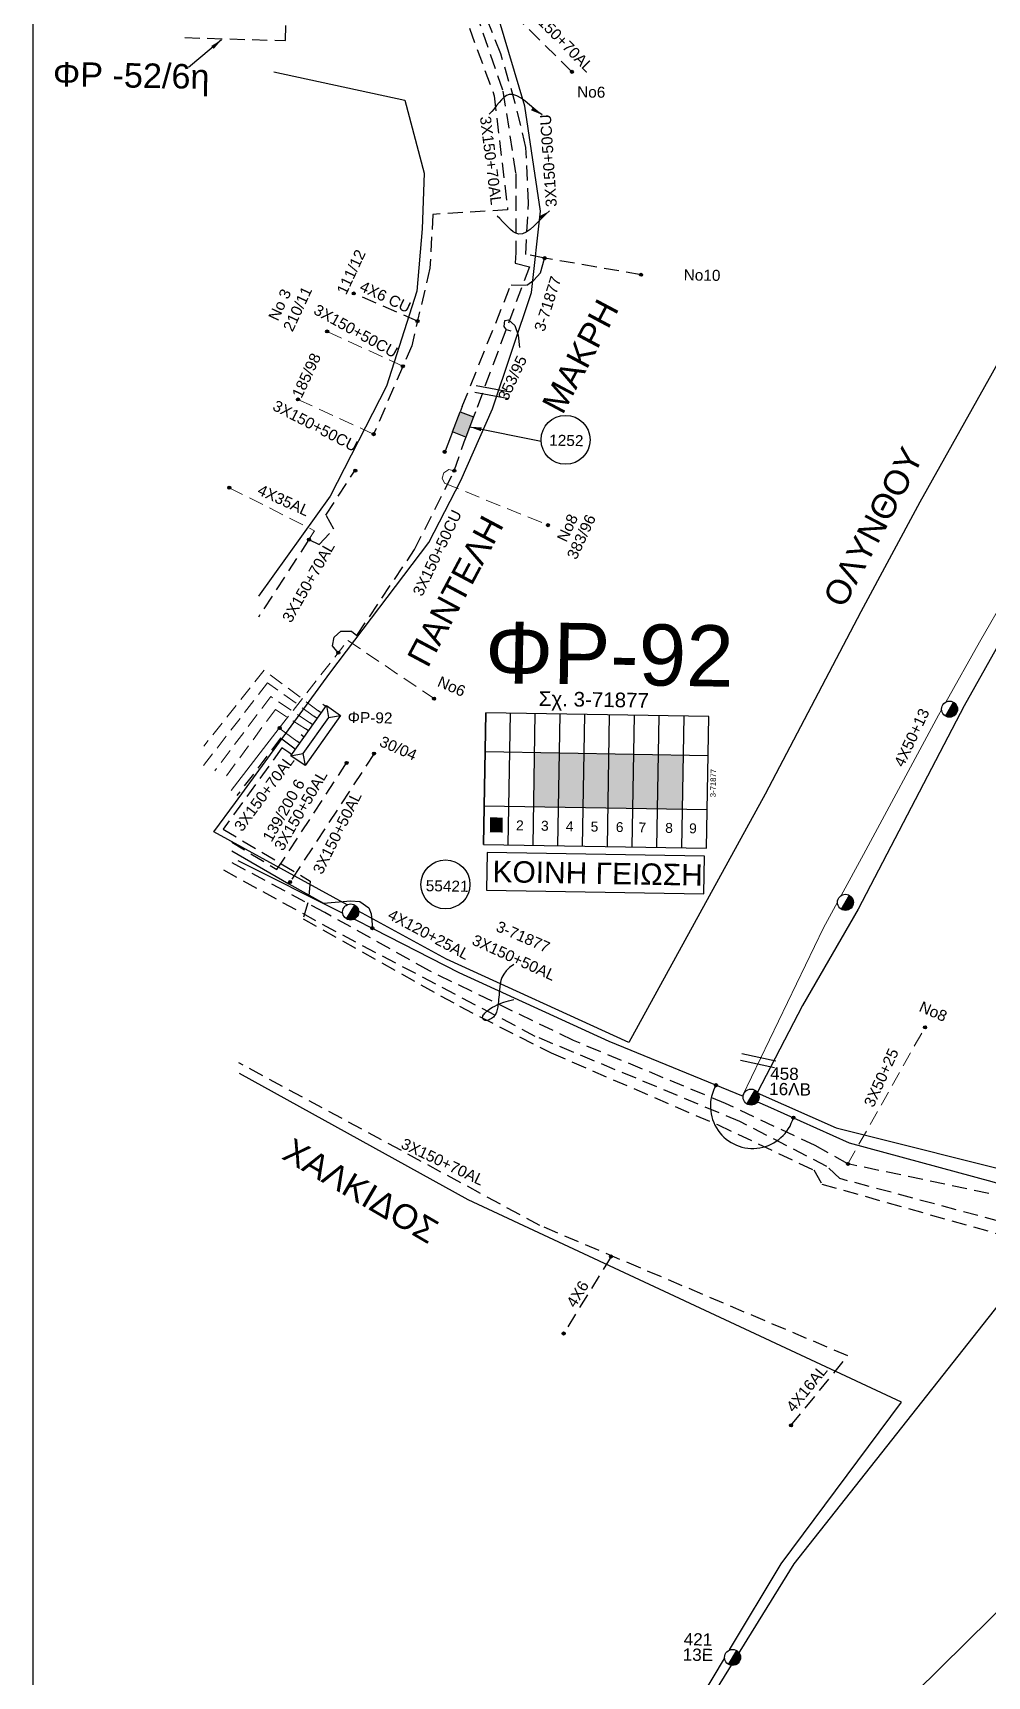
# Model space of a CAD drawing. Header units: millimetres. Extents: x 2875 to 4053, y 1200 to 1741.
# Drawn here: x 2883 to 2963.8, y 1327.8 to 1466.9 of the extents above; entities that cross this region are included whole.
import ezdxf
from ezdxf.enums import TextEntityAlignment as Align

# ---------------------------------------------------------------- set-up
doc = ezdxf.new("R2010")
doc.units = ezdxf.units.MM
doc.linetypes.add('DASHED', pattern=[19.05, 12.7, -6.35])
for name, color, linetype in [('Link Box 4 Διευθύνσεων', 7, 'Continuous'), ('Ασφαλειοκιβώτια Χ.Τ 9 αναχωρήσεων', 7, 'Continuous'), ('Γέφυρες Εναέριου Δικτύου', 7, 'Continuous'), ('Γυμνά εναέρια ΧΤ (3Φ)   4x35AL', 7, 'Continuous'), ('Γυμνά εναέρια ΧΤ και ΦΟΠ (3Φ)   4x50+16AL', 7, 'Continuous'), ('Επιγραφές - Σχήματα', 7, 'Continuous'), ('Καλώδια ΧΤ   3x150+50AL', 7, 'DASHED'), ('Καλώδια ΧΤ   3x150+50CU', 7, 'DASHED'), ('Καλώδια ΧΤ   3x150+70AL', 7, 'DASHED'), ('Καλώδια ΧΤ   4x16AL', 7, 'DASHED'), ('ΠΙΝΑΚΙΔΑ', 7, 'Continuous'), ('Στύλος ΦΜ', 7, 'Continuous'), ('Στύλος ΦΜ @ 1', 7, 'Continuous'), ('Συνδέσεις', 7, 'Continuous'), ('Συνεστραμμένα ΧΤ   4x120+25 AL', 7, 'SYN_LINE'), ('Τομή', 7, 'Continuous'), ('Υποσταθμός πόλεως', 7, 'Continuous'), ('Υπόβαθρο ΔΕΗ', 7, 'Continuous'), ('Υπόγεια καλώδια Δικτύου ΧΤ και Παρ. ΧΤ - 3X150+70 AL', 7, 'DASHED'), ('Υπόγεια καλώδια Παροχών ΧΤ   4x6', 7, 'DASHED')]:
    doc.layers.add(name, color=color, linetype=linetype)
doc.layers.add('Άγνωστα', color=7, linetype='Continuous', lineweight=5)
doc.styles.add('arial', font='ARIAL.TTF')
doc.styles.get("Standard").update_dxf_attribs({"font": 'ARIAL.TTF'})
doc.linetypes.add('SYN_LINE', pattern='A,0.5,-0.0001,["/\\/\\/\\/",Standard,S=0.1,R=0,X=0,Y=-0.05],-0.25', length=0.7501)
doc.dimstyles.new('ISO-25', dxfattribs={"dimtxt": 2.5, "dimasz": 1, "dimexe": 1.25, "dimexo": 0.625, "dimtad": 1, "dimtxsty": 'Standard', "dimcen": 2.5, "dimadec": 0, "dimazin": 0, "dimtfac": 1, "dimtmove": 0, "dimatfit": 3, "dimfxl": 1.25, "dimarcsym": 0})

# ---------------------------------------------------------------- blocks, each defined once
blk = doc.blocks.new('ΥΠΟΣΤΑΘΜΟΣ ΠΟΛΕΩΣ 9 ΑΝΑΧΩΡΗΣΕΩΝ')
at = {"layer": 'Υποσταθμός πόλεως', "ltscale": 40}
for p, q in [((-9.63, -2.82), (-9.63, -4)), ((-7.12, -2.82), (-7.12, -4)), ((-4.84, -2.82), (-4.84, -4)), ((-2.36, -2.82), (-2.36, -4)), ((0.09, -2.82), (0.09, -4)), ((2.55, -2.82), (2.55, -4)), ((5.02, -2.82), (5.02, -4)), ((7.48, -2.82), (7.48, -4)), ((9.61, -2.82), (9.61, -4))]:
    blk.add_line(p, q, dxfattribs=at)
blk.add_lwpolyline([(-10.02, 2.82), (10.02, 2.82), (10.02, -2.82), (-10.02, -2.82)], close=True, dxfattribs=at)
for points in [[(-7.21, 0), (-10.02, 2.82)], [(-10.02, -2.82), (-7.21, 0)], [(-7.21, 0), (7.21, 0)], [(7.21, 0), (10.02, 2.82)], [(10.02, -2.82), (7.21, 0)]]:
    blk.add_lwpolyline(points, dxfattribs=at)
at = {"layer": 'Υποσταθμός πόλεως', "linetype": 'SYN_LINE', "ltscale": 40, "flags": 1}
for tag, p in [('ΜΕΤΑΣΧΗΜΑΤΙΣΜΟΣ', (10.79, 1.71)), ('ΙΣΧΥΣ', (10.77, -1.08)), ('ΑΡΙΘΜΟΣ', (10.89, -3.8))]:
    blk.add_attdef(tag, p, '', height=1.8, dxfattribs=at)
blk = doc.blocks.new('LINK BOX 4 ΑΝΑΧΩΡΗΣΕΩΝ')
at = {"layer": 'Link Box 4 Διευθύνσεων', "ltscale": 40}
blk.add_hatch(color=256, dxfattribs=at).paths.add_polyline_path([(-3.54, 0), (-3.54, -4.67), (3.54, -4.67), (3.54, 0)])
for p, q in [((-3.54, 0), (-5.33, 0)), ((5.33, 0), (3.54, 0)), ((-3.54, -4.67), (-5.33, -4.67)), ((5.33, -4.67), (3.54, -4.67))]:
    blk.add_line(p, q, dxfattribs=at)
blk.add_lwpolyline([(-3.54, -4.67), (-3.54, 0), (3.54, 0), (3.54, -4.67)], close=True, dxfattribs=at)
blk = doc.blocks.new('_ΣΥΝΔΕΣΗ')
at = {"layer": 'Συνδέσεις', "linetype": 'SYN_LINE', "ltscale": 40}
blk.add_hatch(color=256, dxfattribs=at).paths.add_polyline_path([(0.5, -0.01, 1), (-0.5, -0.01, 1)])
at = {"layer": 'Συνδέσεις'}
blk.add_circle((0, -0.01), 0.5, dxfattribs=at)
blk = doc.blocks.new('ΥΠΑΡΧΩΝ ΤΣΙΜΕΝΤΕΝΙΟΣ ΣΤΥΛΟΣ')
at = {"layer": 'Στύλος ΦΜ'}
blk.add_hatch(color=256, dxfattribs=at).paths.add_polyline_path([(-1.29, -2.28, 0.574793), (2.62, 0, 0.268822), (1.3, 2.27)])
blk.add_line((-1.29, -2.28), (1.3, 2.27), dxfattribs=at)
blk.add_circle((0, 0), 2.62, dxfattribs=at)
at = {"layer": 'Στύλος ΦΜ', "flags": 4}
for tag, p in [('ΑΡΙΘΜΟΣ', (-4.68, 8.05)), ('ΤΥΠΟΣ', (-4.91, 3.03))]:
    blk.add_attdef(tag, p, '', height=4, dxfattribs=at)
blk = doc.blocks.new('ΤΟΜΗ')
at = {"layer": 'Τομή', "ltscale": 40}
for p, q in [((-5.68, 0), (5.68, 0)), ((5.68, -2.33), (-5.68, -2.33))]:
    blk.add_line(p, q, dxfattribs=at)
blk = doc.blocks.new('ΑΣΦΑΛΕΙΟΚΙΒΩΤΙΟ ΥΠΟΣΤΑΘΜΟΥ 9 ΑΝΑΧΩΡΗΣΕΩΝ')
at = {"layer": 'Ασφαλειοκιβώτια Χ.Τ 9 αναχωρήσεων', "ltscale": 40}
for p, q in [((-23.8, 40.36), (24.02, 40.36)), ((-9.72, 40.36), (-9.72, -40.64)), ((9.94, 40.36), (9.94, -40.64)), ((-23.8, 31.36), (24.02, 31.36)), ((-23.8, 22.36), (24.02, 22.36)), ((-23.8, 13.36), (24.02, 13.36)), ((-23.8, 4.36), (24.02, 4.36)), ((-23.8, -4.64), (24.02, -4.64)), ((-23.8, -13.64), (24.02, -13.64)), ((-23.8, -22.64), (24.02, -22.64)), ((-23.8, -31.64), (24.02, -31.64))]:
    blk.add_line(p, q, dxfattribs=at)
at = {"layer": 'Ασφαλειοκιβώτια Χ.Τ 9 αναχωρήσεων'}
blk.add_lwpolyline([(-23.8, -40.64), (24.02, -40.64), (24.02, 40.36), (-23.8, 40.36)], close=True, dxfattribs=at)
for s, p in [('1', (-18.45, 37.24)), ('2', (-18.45, 28.67)), ('3', (-18.45, 19.6)), ('4', (-18.45, 10.58)), ('5', (-18.45, 1.57)), ('6', (-18.45, -7.57)), ('7', (-18.45, -15.81)), ('8', (-18.45, -25.5)), ('9', (-18.45, -34.19))]:
    blk.add_text(s, height=3.6, rotation=270, dxfattribs=at).set_placement(p)
at = {"layer": 'Ασφαλειοκιβώτια Χ.Τ 9 αναχωρήσεων', "ltscale": 40}
for tag, height, p in [('ΟΝΟΜΑ', 5, (-0.16, 44.31)), ('ΚΕΙΜΕΝΟ 1', 2, (17.06, 35.59)), ('ΚΕΙΜΕΝΟ 2', 2, (17.06, 26.88)), ('ΚΕΙΜΕΝΟ 3', 2, (17.06, 17.69)), ('ΚΕΙΜΕΝΟ 4', 2, (17.06, 8.71)), ('ΚΕΙΜΕΝΟ 5', 2, (17.06, -0.13)), ('ΚΕΙΜΕΝΟ 6', 2, (17.06, -9.05)), ('ΚΕΙΜΕΝΟ 7', 2, (17.06, -18.13)), ('ΚΕΙΜΕΝΟ 8', 2, (17.06, -26.85)), ('ΚΕΙΜΕΝΟ 9', 2, (17.06, -35.99)), ('ΣΧ', 2, (-0.1, -42.64))]:
    blk.add_attdef(tag, text='', height=height, dxfattribs=at).set_placement(p, align=Align.MIDDLE_CENTER)

msp = doc.modelspace()

# ---------------------------------------------------------------- hatches: boundary and pattern name
at = {"layer": 'Ασφαλειοκιβώτια Χ.Τ 9 αναχωρήσεων'}
for color, points in [(27, [(2925.446, 1401.427), (2927.544, 1401.391), (2927.623, 1405.973), (2925.525, 1406.009)]), (133, [(2927.544, 1401.391), (2929.642, 1401.355), (2929.721, 1405.937), (2927.623, 1405.973)]), (6, [(2929.642, 1401.355), (2931.74, 1401.319), (2931.819, 1405.901), (2929.721, 1405.937)]), (5, [(2931.74, 1401.319), (2933.838, 1401.283), (2933.917, 1405.865), (2931.819, 1405.901)]), (30, [(2933.838, 1401.283), (2935.936, 1401.248), (2936.014, 1405.829), (2933.917, 1405.865)]), (2, [(2935.936, 1401.248), (2938.034, 1401.212), (2938.112, 1405.793), (2936.014, 1405.829)]), (173, [(2921.73, 1399.244), (2922.803, 1399.225), (2922.824, 1400.489), (2921.751, 1400.507)])]:
    msp.add_hatch(color=color, dxfattribs=at).paths.add_polyline_path(points)

# ---------------------------------------------------------------- linework, layer by layer
at = {"layer": 'Άγνωστα', "color": 30, "linetype": 'DASHED', "ltscale": 0.1}
for points in [[(2914.364, 1438.707), (2907.958, 1441.648)], [(2911.894, 1432.956), (2905.489, 1435.896)]]:
    msp.add_lwpolyline(points, dxfattribs=at)
at = {"layer": 'Άγνωστα', "color": 27}
for points in [[(2972.372, 1432.48), (2968.496, 1425.259), (2965.526, 1419.394), (2963.192, 1415.353), (2960.34, 1410.271)], [(2959.973, 1409.617), (2959.715, 1409.157), (2953.374, 1397.375), (2951.464, 1393.88)], [(2905.39, 1406.964), (2903.904, 1408.062), (2899.828, 1402.771)], [(2951.157, 1393.319), (2949.974, 1391.153), (2943.119, 1376.939)]]:
    msp.add_lwpolyline(points, dxfattribs=at)
at = {"layer": 'Άγνωστα', "color": 27, "linetype": 'DASHED', "ltscale": 0.1}
for points in [[(2918.724, 1429.855), (2918.269, 1429.953), (2917.844, 1429.686), (2917.699, 1429.24), (2917.892, 1428.805), (2926.646, 1425.252)], [(2903.904, 1408.062), (2909.715, 1415.49), (2917.01, 1410.56)]]:
    msp.add_lwpolyline(points, dxfattribs=at)
at = {"layer": 'Άγνωστα', "color": 173, "linetype": 'DASHED', "ltscale": 0.1}
for points in [[(2899.671, 1428.42), (2906.897, 1424.771), (2906.414, 1424.029)], [(2907.207, 1409.53), (2902.639, 1412.964), (2897.523, 1406.537)]]:
    msp.add_lwpolyline(points, dxfattribs=at)
at = {"layer": 'Άγνωστα', "color": 5, "linetype": 'DASHED', "ltscale": 0.1}
msp.add_lwpolyline([(2906.866, 1409.049), (2902.912, 1411.902), (2897.495, 1404.898)], dxfattribs=at)
at = {"layer": 'Άγνωστα', "color": 6, "linetype": 'DASHED', "ltscale": 0.1}
for points in [[(2906.494, 1408.523), (2903.183, 1410.731), (2898.45, 1404.445)], [(2952.046, 1371.174), (2958.573, 1382.729)]]:
    msp.add_lwpolyline(points, dxfattribs=at)
at = {"layer": 'Άγνωστα', "color": 133, "linetype": 'DASHED', "ltscale": 0.1}
msp.add_lwpolyline([(2906.128, 1408.006), (2903.573, 1409.636), (2899.213, 1403.724)], dxfattribs=at)
at = {"layer": 'Γέφυρες Εναέριου Δικτύου'}
msp.add_arc((2943.983, 1376.054), 3.578, 150.20148, 344.31831, dxfattribs=at)
at = {"layer": 'Γυμνά εναέρια ΧΤ και ΦΟΠ (3Φ)   4x50+16AL', "color": 5, "linetype": 'Continuous', "ltscale": 0.1}
msp.add_lwpolyline([(2970.876, 1366.983), (2947.462, 1337.304), (2930.721, 1310.231), (2910.997, 1276.838), (2910.772, 1275.574)], dxfattribs=at)
at = {"layer": 'Επιγραφές - Σχήματα'}
for points in [[(2923.523, 1441.672), (2923.152, 1441.775), (2922.93, 1442.07), (2923.004, 1442.586), (2923.312, 1442.63), (2923.855, 1442.151), (2924.116, 1441.338), (2924.228, 1440.302)], [(2923.771, 1388.061), (2923.397, 1387.794), (2923.112, 1387.52), (2922.902, 1387.242), (2922.754, 1386.963), (2922.657, 1386.688), (2922.598, 1386.419), (2922.565, 1386.16), (2922.544, 1385.915), (2922.526, 1385.686), (2922.507, 1385.473), (2922.489, 1385.275), (2922.471, 1385.092), (2922.453, 1384.921), (2922.435, 1384.763), (2922.416, 1384.616), (2922.396, 1384.479), (2922.376, 1384.352), (2922.354, 1384.233), (2922.329, 1384.123), (2922.299, 1384.02), (2922.264, 1383.924), (2922.22, 1383.835), (2922.168, 1383.751), (2922.106, 1383.672), (2922.034, 1383.598), (2921.952, 1383.53), (2921.864, 1383.469), (2921.772, 1383.416), (2921.678, 1383.372), (2921.586, 1383.34), (2921.497, 1383.319), (2921.414, 1383.312), (2921.339, 1383.319), (2921.274, 1383.339), (2921.218, 1383.371), (2921.174, 1383.412), (2921.142, 1383.462), (2921.122, 1383.519), (2921.116, 1383.581), (2921.124, 1383.647), (2921.147, 1383.715), (2921.185, 1383.786), (2921.237, 1383.859), (2921.302, 1383.934), (2921.381, 1384.012), (2921.472, 1384.092), (2921.576, 1384.174), (2921.691, 1384.26), (2921.819, 1384.347), (2921.966, 1384.438), (2922.142, 1384.533), (2922.355, 1384.633), (2922.614, 1384.737), (2922.927, 1384.849), (2923.303, 1384.967), (2923.75, 1385.092)]]:
    msp.add_lwpolyline(points, dxfattribs=at)
at = {"layer": 'Επιγραφές - Σχήματα', "color": 27}
msp.add_lwpolyline([(2908.898, 1414.446), (2908.419, 1415.038), (2908.546, 1415.767), (2909.126, 1416.259), (2910.018, 1416.267), (2910.469, 1415.916)], dxfattribs=at)
at = {"layer": 'Επιγραφές - Σχήματα', "color": 190}
msp.add_lwpolyline([(2921.44, 1394.347), (2939.836, 1394.032), (2939.891, 1397.231), (2921.495, 1397.546)], close=True, dxfattribs=at)
at = {"layer": 'Επιγραφές - Σχήματα'}
for centre in [(2928.143, 1432.47), (2917.973, 1394.831)]:
    msp.add_circle(centre, 2.072, dxfattribs=at)
at = {"layer": 'Καλώδια ΧΤ   3x150+50AL', "color": 2, "ltscale": 0.1}
msp.add_lwpolyline([(2904.702, 1405.993), (2904.13, 1406.383), (2899.153, 1399.505), (2906.53, 1395.117), (2906.335, 1393.263), (2905.928, 1391.927), (2919.163, 1384.516), (2926.928, 1380.558), (2941.003, 1374.491), (2949.146, 1370.653), (2949.839, 1369.458), (2968.069, 1364.311), (2970.627, 1363.074), (2971.795, 1363.153), (2986.717, 1354.829), (2993.331, 1351.209), (2995.142, 1350.284)], dxfattribs=at)
at = {"layer": 'Καλώδια ΧΤ   3x150+50AL', "color": 133, "ltscale": 0.1}
msp.add_lwpolyline([(2911.933, 1405.911), (2904.713, 1394.871)], dxfattribs=at)
at = {"layer": 'Καλώδια ΧΤ   3x150+50AL', "color": 30, "ltscale": 0.1}
msp.add_lwpolyline([(2899.875, 1398.415), (2903.707, 1396.082), (2909.601, 1405.115)], dxfattribs=at)
at = {"layer": 'Καλώδια ΧΤ   3x150+50AL', "color": 5, "ltscale": 0.1}
msp.add_lwpolyline([(3008.387, 1323.488), (3008.436, 1330.615), (3004.322, 1332.918), (3006.202, 1336.299), (3010.123, 1343.767), (2972.128, 1364.282), (2970.809, 1364.032), (2968.576, 1365.319), (2951.355, 1369.924), (2950.257, 1370.961), (2942.899, 1374.752), (2925.58, 1381.964), (2908.674, 1390.836), (2898.848, 1396.223)], dxfattribs=at)
at = {"layer": 'Καλώδια ΧΤ   3x150+50AL', "color": 6, "ltscale": 0.1}
msp.add_lwpolyline([(2965.846, 1368.266), (2952.046, 1371.174), (2949.261, 1372.723), (2941.686, 1376.278), (2928.8, 1381.625), (2916.609, 1387.507), (2907.762, 1392.455), (2899.701, 1396.765)], dxfattribs=at)
at = {"layer": 'Καλώδια ΧΤ   3x150+50CU', "color": 133, "ltscale": 0.1}
msp.add_lwpolyline([(2952.743, 1493.216), (2952.34, 1494.14), (2951.589, 1494.793), (2950.614, 1494.825), (2949.827, 1494.204), (2948.966, 1492.711), (2949.077, 1491.44), (2949.009, 1490.556), (2948.646, 1490.016), (2948.646, 1490.016), (2933.25, 1477.91), (2931.248, 1478.008), (2923.04, 1470.908), (2920.517, 1468.718), (2922.837, 1461.988), (2923.922, 1455.033), (2923.937, 1448.327), (2923.875, 1447.427), (2923.875, 1447.427), (2923.875, 1447.427), (2925.08, 1447.124), (2920.518, 1434.854)], dxfattribs=at)
at = {"layer": 'Καλώδια ΧΤ   3x150+50CU', "color": 30, "ltscale": 0.1}
msp.add_lwpolyline([(2923.24, 1451.939), (2916.905, 1451.56), (2916.654, 1447.012), (2915.12, 1440.441), (2911.894, 1432.956)], dxfattribs=at)
at = {"layer": 'Καλώδια ΧΤ   3x150+50CU', "color": 27, "ltscale": 0.1}
msp.add_lwpolyline([(2910.469, 1415.916), (2915.356, 1423.176), (2918.724, 1429.855), (2919.547, 1432.307)], dxfattribs=at)
at = {"layer": 'Καλώδια ΧΤ   3x150+70AL', "color": 30, "ltscale": 0.1}
for points in [[(2954.24, 1492.457), (2954.646, 1491.591), (2954.05, 1490.563), (2953.198, 1489.775), (2951.877, 1489.137), (2950.507, 1489.113), (2949.462, 1489.45), (2948.862, 1490.239), (2948.364, 1491.1), (2932.959, 1478.908), (2930.909, 1478.724), (2921.677, 1471.088), (2921.616, 1470.933), (2919.345, 1469.106), (2922.103, 1461.601), (2923.24, 1451.939), (2923.226, 1451.938)], [(2952.047, 1354.915), (2925.975, 1365.95), (2900.481, 1379.727)]]:
    msp.add_lwpolyline(points, dxfattribs=at)
at = {"layer": 'Καλώδια ΧΤ   3x150+70AL', "color": 27, "ltscale": 0.1}
msp.add_lwpolyline([(2895.908, 1466.523), (2904.433, 1466.271), (2904.613, 1471.923), (2920.555, 1478.639), (2926.124, 1473.005), (2927.92, 1474.426)], dxfattribs=at)
at = {"layer": 'Καλώδια ΧΤ   3x150+70AL', "color": 1, "ltscale": 0.1}
for points in [[(2934.534, 1446.447), (2926.377, 1447.856), (2924.769, 1448.173), (2925.004, 1452.521), (2924.786, 1457.222), (2923.889, 1460.988), (2922.657, 1465.157), (2921.432, 1468.244), (2922.974, 1469.604), (2923.713, 1469.523)], [(2919.388, 1435.284), (2923.528, 1445.598), (2924.852, 1445.565), (2925.45, 1445.982), (2926.03, 1446.602), (2926.377, 1447.856)], [(2918.405, 1432.705), (2917.909, 1431.457)]]:
    msp.add_lwpolyline(points, dxfattribs=at)
at = {"layer": 'Καλώδια ΧΤ   3x150+70AL', "color": 173, "linetype": 'DASHED', "ltscale": 0.1}
msp.add_lwpolyline([(2906.414, 1424.029), (2907.287, 1423.622), (2908.51, 1424.918), (2907.857, 1426.099), (2910.206, 1429.728), (2910.206, 1429.728)], dxfattribs=at)
at = {"layer": 'Καλώδια ΧΤ   3x150+70AL', "color": 173, "ltscale": 0.1}
msp.add_lwpolyline([(2906.414, 1424.029), (2902.142, 1417.471)], dxfattribs=at)
at = {"layer": 'Καλώδια ΧΤ   4x16AL', "color": 30, "ltscale": 0.1}
msp.add_lwpolyline([(2947.226, 1349.025), (2952.047, 1354.915)], dxfattribs=at)
at = {"layer": 'ΠΙΝΑΚΙΔΑ'}
msp.add_lwpolyline([(2883.045, 1200.853), (3942.226, 1200.46), (3942.226, 1741.119), (2883.045, 1741.119)], close=True, dxfattribs=at)
at = {"layer": 'Συνεστραμμένα ΧΤ   4x120+25 AL', "color": 133, "ltscale": 10}
for points in [[(2899.885, 1397.675), (2904.713, 1394.871), (2907.657, 1393.235), (2909.955, 1393.434), (2910.719, 1393.373), (2911.498, 1392.835), (2911.681, 1392.33), (2911.788, 1391.132)], [(2900.403, 1396.849), (2909.279, 1392.389)], [(2910.262, 1391.896), (2911.937, 1391.054), (2919.106, 1387.37), (2931.809, 1381.559), (2943.174, 1376.916)]]:
    msp.add_lwpolyline(points, dxfattribs=at)
at = {"layer": 'Συνεστραμμένα ΧΤ   4x120+25 AL', "color": 133, "linetype": 'Continuous', "ltscale": 10}
msp.add_lwpolyline([(2944.39, 1376.419), (2945.247, 1376.069), (2952.161, 1372.954), (2964.218, 1369.666), (2968.017, 1368.587), (2970.661, 1367.144)], dxfattribs=at)
at = {"layer": 'Υπόβαθρο ΔΕΗ'}
for points in [[(2900.207, 1401.756), (2908.199, 1412.711), (2916.569, 1423.788), (2919.277, 1429.026), (2921.955, 1435.085), (2925.27, 1444.936), (2926.016, 1451.83), (2924.701, 1460.729), (2922.472, 1468.197), (2925.684, 1470.863), (2957.631, 1494.025), (2970.676, 1489.74), (2984.713, 1481.127), (2980.342, 1469.928), (2973.561, 1454.402), (2968.91, 1446.258), (2966.356, 1441.854), (2958.123, 1427.189), (2953.145, 1417.915), (2945.045, 1402.459), (2933.501, 1381.443), (2918.065, 1388.506), (2910.621, 1392.579)], [(2903.449, 1463.641), (2914.524, 1461.237), (2916.183, 1455.036), (2915.998, 1450.332), (2915.541, 1445.058), (2912.991, 1437.009), (2908.219, 1427.713), (2902.158, 1419.239)], [(2909.655, 1393.108), (2898.358, 1399.292), (2900.207, 1401.756)], [(2942.033, 1330.014), (2946.399, 1337.322), (2956.595, 1350.995), (2919.897, 1368.138), (2900.531, 1378.829)], [(2994.438, 1336.5), (2972.956, 1347.619), (2968.43, 1336.945), (2968.43, 1336.945), (2968.43, 1336.945), (2968.43, 1336.945), (2968.43, 1336.945), (2951.343, 1320.053), (2947.822, 1314.818), (2922.168, 1274.309), (2935.515, 1270.737), (2948.48, 1278.608), (2955.873, 1281.198), (2957.184, 1281.61), (2968.074, 1285.721), (2968.519, 1286.31), (2981.607, 1296.881), (2989.15, 1303.285), (3001.578, 1312.989), (3006.192, 1316.705), (3006.62, 1330.189), (2994.438, 1336.5)], [(2930.615, 1310.901), (2941.61, 1329.306)]]:
    msp.add_lwpolyline(points, dxfattribs=at)
msp.add_lwpolyline([(3002.251, 1469.553), (2994.959, 1474.129), (2993.175, 1469.709), (2966.792, 1418.945), (2964.594, 1414.787), (2961.885, 1409.963), (2952.908, 1392.742), (2948.213, 1384.586), (2944.35, 1377.184), (2951.04, 1374.213), (2968.068, 1369.968), (2989.982, 1357.995), (2996.323, 1360.386), (3021.818, 1407.396), (3029.467, 1403.453), (3001.584, 1351.729), (3032.385, 1335.461), (3059.752, 1357.906), (3085.462, 1379.21), (3102.459, 1393.296, 0.4271741), (3101.284, 1406.164)], format="xyb", close=True, dxfattribs=at)
at = {"layer": 'Υπόγεια καλώδια Δικτύου ΧΤ και Παρ. ΧΤ - 3X150+70 AL', "color": 1, "ltscale": 0.1}
msp.add_lwpolyline([(2928.677, 1463.633), (2923.176, 1469.058), (2923.711, 1469.522)], dxfattribs=at)
at = {"layer": 'Υπόγεια καλώδια Δικτύου ΧΤ και Παρ. ΧΤ - 3X150+70 AL', "color": 30, "ltscale": 0.1}
msp.add_lwpolyline([(2905.021, 1406.444), (2904.019, 1407.207), (2900.322, 1402.354)], dxfattribs=at)
at = {"layer": 'Υπόγεια καλώδια Παροχών ΧΤ   4x6', "color": 30, "ltscale": 0.1}
msp.add_line((2915.605, 1442.52), (2910.209, 1444.867), dxfattribs=at)
msp.add_lwpolyline([(2931.994, 1363.322), (2927.972, 1356.801)], dxfattribs=at)

# ---------------------------------------------------------------- block references
at = {"layer": 'Link Box 4 Διευθύνσεων', "xscale": 0.2590415103700784, "yscale": 0.2590415103700784, "zscale": 0.2590415103700784, "rotation": 69.1323974070747}
msp.add_blockref('LINK BOX 4 ΑΝΑΧΩΡΗΣΕΩΝ', (2918.896, 1433.995), dxfattribs=at)
at = {"layer": 'Ασφαλειοκιβώτια Χ.Τ 9 αναχωρήσεων'}
ref = msp.add_blockref('ΑΣΦΑΛΕΙΟΚΙΒΩΤΙΟ ΥΠΟΣΤΑΘΜΟΥ 9 ΑΝΑΧΩΡΗΣΕΩΝ', (2930.698, 1403.603), dxfattribs=dict(at, xscale=0.2331373593330418, yscale=0.2331373593330418, zscale=0.2331373593330418, rotation=89.01993688759022))
ref.add_attrib('ΣΧ', '3-71877', dxfattribs={"ltscale": 40, "height": 0.4663, "rotation": 89.01994}).set_placement((2940.638, 1403.408), align=Align.MIDDLE_CENTER)
at = {"layer": 'Στύλος ΦΜ @ 1', "ltscale": 40, "xscale": 0.2590415103700448, "yscale": 0.2590415103700448, "zscale": 0.2590415103700448, "rotation": 359.0199368875902}
for p in [(2960.649, 1409.668), (2909.948, 1392.497), (2951.835, 1393.313)]:
    msp.add_blockref('ΥΠΑΡΧΩΝ ΤΣΙΜΕΝΤΕΝΙΟΣ ΣΤΥΛΟΣ', p, dxfattribs=at)
at = {"layer": 'Στύλος ΦΜ @ 1', "ltscale": 40}
ref = msp.add_blockref('ΥΠΑΡΧΩΝ ΤΣΙΜΕΝΤΕΝΙΟΣ ΣΤΥΛΟΣ', (2943.845, 1376.823), dxfattribs=dict(at, xscale=0.2590415103700448, yscale=0.2590415103700448, zscale=0.2590415103700448, rotation=359.0199368875902))
ref.add_attrib('ΤΥΠΟΣ', '16ΛΒ', (2945.373, 1377.007), dxfattribs={"layer": 'Στύλος ΦΜ', "height": 1.0362, "rotation": 359.01994, "flags": 4})
ref.add_attrib('ΑΡΙΘΜΟΣ', '458', (2945.456, 1378.309), dxfattribs={"layer": 'Στύλος ΦΜ', "height": 1.0362, "rotation": 359.01994, "flags": 4})
ref = msp.add_blockref('ΥΠΑΡΧΩΝ ΤΣΙΜΕΝΤΕΝΙΟΣ ΣΤΥΛΟΣ', (2942.283, 1329.384), dxfattribs=dict(at, xscale=0.2590415103700448, yscale=0.2590415103700448, zscale=0.2590415103700448, rotation=359.0199368875902))
ref.add_attrib('ΤΥΠΟΣ', '13E', (2938.051, 1329.115), dxfattribs={"layer": 'Στύλος ΦΜ', "height": 1.0362, "rotation": 359.01994, "flags": 4})
ref.add_attrib('ΑΡΙΘΜΟΣ', '421', (2938.134, 1330.416), dxfattribs={"layer": 'Στύλος ΦΜ', "height": 1.0362, "rotation": 359.01994, "flags": 4})
at = {"layer": 'Συνδέσεις', "xscale": 0.2590415103700448, "yscale": 0.2590415103700448, "zscale": 0.2590415103700448, "rotation": 359.0199368875902}
for p in [(2928.677, 1463.633), (2926.377, 1447.856), (2934.534, 1446.447), (2910.21, 1444.87), (2907.959, 1441.651), (2915.606, 1442.523), (2914.364, 1438.707), (2905.489, 1435.896), (2911.894, 1432.956), (2917.91, 1431.46), (2910.338, 1429.858), (2918.724, 1429.855), (2899.671, 1428.42), (2926.646, 1425.252), (2906.414, 1424.029), (2908.898, 1414.446), (2917.01, 1410.56), (2903.938, 1408.072), (2909.601, 1405.115), (2911.933, 1405.911), (2904.82, 1395.036), (2911.788, 1391.132), (2958.573, 1382.729), (2940.879, 1377.835), (2947.429, 1375.089), (2952.046, 1371.174), (2931.998, 1363.333), (2927.976, 1356.813), (2947.23, 1349.037)]:
    msp.add_blockref('_ΣΥΝΔΕΣΗ', p, dxfattribs=at)
at = {"layer": 'Τομή'}
for p, xscale, yscale, zscale, rotation in [((2922.008, 1436.805), 0.2590415103700442, 0.2590415103700442, 0.2590415103700442, 349.2506607672501), ((2944.506, 1380.197), 0.2590415103700456, 0.2590415103700456, 0.2590415103700456, 348.0017373062435)]:
    msp.add_blockref('ΤΟΜΗ', p, dxfattribs=dict(at, xscale=xscale, yscale=yscale, zscale=zscale, rotation=rotation))
at = {"layer": 'Υποσταθμός πόλεως', "xscale": 0.2590415103699401, "yscale": 0.2590415103699401, "zscale": 0.2590415103699401, "rotation": 234.6940185771262}
msp.add_blockref('ΥΠΟΣΤΑΘΜΟΣ ΠΟΛΕΩΣ 9 ΑΝΑΧΩΡΗΣΕΩΝ', (2906.987, 1407.426), dxfattribs=at)

# ---------------------------------------------------------------- texts
at = {"layer": 'Άγνωστα', "color": 7, "insert": (2955.9, 1405.09), "char_height": 0.9325, "width": 87.23055, "attachment_point": 1, "rotation": 64.74916}
msp.add_mtext('4X50+13', dxfattribs=at)
at = {"layer": 'Άγνωστα', "insert": (2953.358, 1376.272), "char_height": 0.9325, "attachment_point": 1, "rotation": 65.64954, "style": 'arial'}
msp.add_mtext('3X50+25', dxfattribs=at)
at = {"layer": 'Γυμνά εναέρια ΧΤ (3Φ)   4x35AL', "color": 7, "insert": (2902.361, 1428.737), "char_height": 0.9325, "width": 87.23055, "attachment_point": 1, "rotation": 335.5448}
msp.add_mtext('4X35AL', dxfattribs=at)
at = {"layer": 'Επιγραφές - Σχήματα'}
for s, insert, char_height, width, attachment_point, rotation in [('ΦP -52/6η', (2884.764, 1464.479), 2.0723, 15.57683, 1, 359.01994), ('ΠΑΝΤΕΛΗ             ΜΑΚΡΗ', (2914.645, 1414.05), 2.07233, 38.54482, 1, 61.98531), ('ΟΛΥΝΘΟΥ', (2949.86, 1419.092), 2.0723, 15.54428, 1, 62.30215), ('ΦΡ-92', (2921.371, 1417.099), 5.1808, 8.8687, 1, 359.01994), ('Σχ. 3-71877', (2925.886, 1411.188), 1.2434, 10.97753, 1, 359.01994), ('55421', (2918.118, 1394.69), 0.9325, 10.2976, 5, 359.01994), ('ΧΑΛΚΙΔΟΣ', (2905.068, 1373.448), 2.0723, 15.54428, 1, 329.7127)]:
    msp.add_mtext(s, dxfattribs=dict(at, insert=insert, char_height=char_height, width=width, attachment_point=attachment_point, rotation=rotation))
at = {"layer": 'Επιγραφές - Σχήματα', "ltscale": 40, "char_height": 0.9325, "attachment_point": 1, "style": 'arial'}
for s, insert, rotation in [('No6', (2929.127, 1462.404), 359.01994), ('111/12', (2908.719, 1445.077), 64.96071), ('3-71877', (2925.459, 1441.856), 72.46454), ('No10', (2938.149, 1446.908), 359.01994), ('No 3', (2902.937, 1442.863), 64.96071), ('210/11', (2904.182, 1441.952), 64.96071), ('185/98', (2904.935, 1436.317), 64.96071), ('353/95', (2922.375, 1436.098), 64.96071), ('1252', (2926.767, 1432.913), 359.01994), ('No8', (2927.373, 1424.134), 64.96071), ('383/96', (2928.207, 1422.655), 64.96071), ('No6', (2917.586, 1412.502), 336.5746), ('30/04', (2912.672, 1407.439), 336.5746), ('139/200 6', (2902.438, 1398.817), 60.45215), ('3-71877', (2922.539, 1391.775), 336.5746), ('No8', (2958.357, 1384.98), 336.5746)]:
    msp.add_mtext(s, dxfattribs=dict(at, insert=insert, rotation=rotation))
at = {"layer": 'Επιγραφές - Σχήματα', "color": 190, "insert": (2921.977, 1396.839), "char_height": 1.81329, "width": 18.20082, "attachment_point": 1, "rotation": 359.01994}
msp.add_mtext('KOINH ΓΕΙΩΣΗ', dxfattribs=at)
at = {"layer": 'Καλώδια ΧΤ   3x150+50AL', "color": 7, "char_height": 0.9325, "width": 87.23055, "attachment_point": 1}
for insert, rotation in [((2903.407, 1398.064), 59.78713), ((2906.696, 1396.023), 63.4653), ((2920.522, 1390.629), 335.5448)]:
    msp.add_mtext('3X150+50AL', dxfattribs=dict(at, insert=insert, rotation=rotation))
at = {"layer": 'Καλώδια ΧΤ   3x150+50CU', "color": 7, "char_height": 0.9325, "width": 87.23055, "attachment_point": 1}
for s, insert, rotation in [('3X150+50CU', (2926.478, 1452.158), 93.78885), ('4X6 CU', (2911.023, 1445.976), 334.81448), ('3X150+50CU', (2907.175, 1444.009), 330.92244), ('3X150+50CU', (2903.682, 1435.881), 332.56705), ('3X150+50CU', (2915.158, 1419.553), 64.49378)]:
    msp.add_mtext(s, dxfattribs=dict(at, insert=insert, rotation=rotation))
at = {"layer": 'Καλώδια ΧΤ   3x150+70AL', "color": 7, "char_height": 0.9325, "width": 87.23055, "attachment_point": 1}
for insert, rotation in [((2921.811, 1459.93), 277.15885), ((2904.092, 1417.371), 60.38261), ((2914.531, 1373.394), 334.57429)]:
    msp.add_mtext('3X150+70AL', dxfattribs=dict(at, insert=insert, rotation=rotation))
at = {"layer": 'Καλώδια ΧΤ   4x16AL', "color": 7, "insert": (2946.733, 1350.655), "char_height": 0.9325, "width": 87.23055, "attachment_point": 1, "rotation": 50.94647}
msp.add_mtext('4X16AL', dxfattribs=at)
at = {"layer": 'Συνεστραμμένα ΧΤ   4x120+25 AL', "color": 7, "insert": (2913.451, 1392.796), "char_height": 0.9325, "width": 87.23055, "attachment_point": 1, "rotation": 331.89124}
msp.add_mtext('4X120+25AL', dxfattribs=at)
at = {"layer": 'Υποσταθμός πόλεως', "insert": (2909.705, 1409.447), "char_height": 0.9325, "width": 9.09341, "attachment_point": 1, "rotation": 359.01994}
msp.add_mtext('ΦP-92', dxfattribs=at)
at = {"layer": 'Υπόγεια καλώδια Δικτύου ΧΤ και Παρ. ΧΤ - 3X150+70 AL', "color": 7, "char_height": 0.9325, "width": 87.23055, "attachment_point": 1}
for insert, rotation in [((2925.284, 1469.568), 314.48453), ((2900.008, 1399.781), 53.72509)]:
    msp.add_mtext('3X150+70AL', dxfattribs=dict(at, insert=insert, rotation=rotation))
at = {"layer": 'Υπόγεια καλώδια Παροχών ΧΤ   4x6', "color": 7, "insert": (2928.15, 1359.415), "char_height": 0.9325, "width": 87.23055, "attachment_point": 1, "rotation": 58.41257}
msp.add_mtext('4X6', dxfattribs=at)

# ---------------------------------------------------------------- leaders
at = {"layer": 'Επιγραφές - Σχήματα', "ltscale": 40}
msp.add_leader([(2899.011, 1466.335), (2896.218, 1463.982)], dimstyle='ISO-25', override={"dimasz": 1, "dimtad": 0}, dxfattribs=at)
at = {"layer": 'Επιγραφές - Σχήματα', "path_type": 1}
for points in [[(2926.151, 1459.989), (2923.366, 1461.705), (2921.687, 1460.031)], [(2926.792, 1451.852), (2924.173, 1449.891), (2922.35, 1451.406)]]:
    msp.add_leader(points, dimstyle='ISO-25', override={"dimgap": 0.625, "dimtad": 0}, dxfattribs=at)
at = {"layer": 'Επιγραφές - Σχήματα'}
msp.add_leader([(2920.026, 1433.564), (2926.075, 1432.346)], dimstyle='ISO-25', override={"dimgap": 0.625, "dimtad": 0}, dxfattribs=at)

doc.saveas('drawing.dxf')
